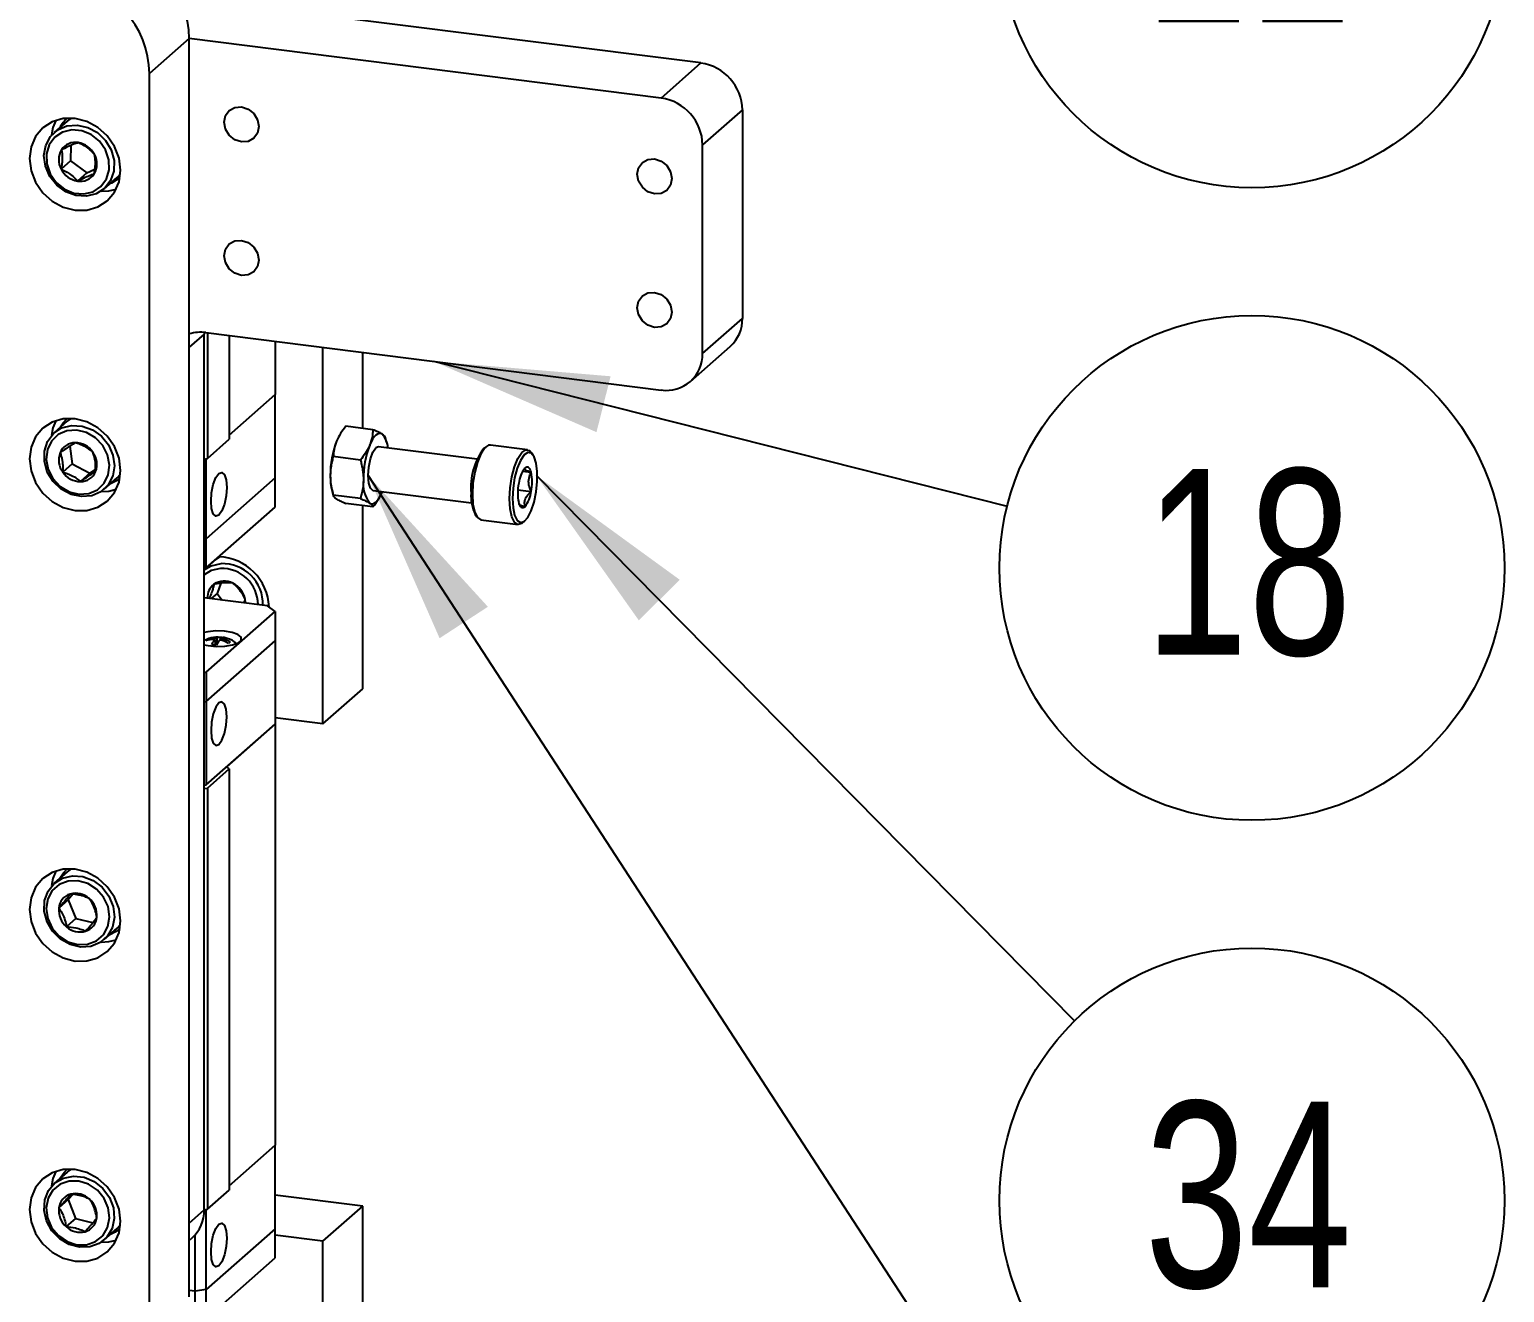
# Model space of a CAD drawing. Header units: millimetres. Extents: x 0 to 279, y 0 to 216.
# Drawn here: x 179.08 to 206.86, y 122.09 to 145.88 of the extents above; entities that cross this region are included whole.
import ezdxf

# ---------------------------------------------------------------- set-up
doc = ezdxf.new("R2010")
doc.units = ezdxf.units.MM
doc.layers.add('DIM', color=1, linetype='Continuous')
doc.styles.add('SLDTEXTSTYLE0', font='TXT', dxfattribs={"width": 0.75})
doc.dimstyles.new('SLDDIMSTYLE0', dxfattribs={"dimtxt": 0.18, "dimasz": 3.302, "dimexe": 0, "dimexo": 0.0625, "dimgap": 0, "dimtad": 0, "dimtih": 1, "dimtoh": 1, "dimdec": 0, "dimrnd": 1e-09, "dimzin": 0, "dimdsep": 46, "dimtxsty": 'Standard', "dimsah": 1, "dimcen": 0.09, "dimadec": 0, "dimazin": 0, "dimtfac": 3.302, "dimtdec": 0, "dimtofl": 0, "dimtmove": 0, "dimatfit": 3, "dimfxl": 0, "dimfrac": 2, "dimtolj": 1, "dimtzin": 0, "dimarcsym": 0})

# ---------------------------------------------------------------- blocks, each defined once
blk = doc.blocks.new('SW_NOTE_10')
at = {"layer": 'DIM', "color": 0}
blk.add_circle((4.747, -0.286), 4.755, dxfattribs=at)
at = {"layer": 'DIM', "color": 0, "insert": (4.676, 1.577), "char_height": 3.5, "attachment_point": 2, "style": 'SLDTEXTSTYLE0'}
blk.add_mtext('11', dxfattribs=at)
blk = doc.blocks.new('SW_NOTE_11')
at = {"layer": 'DIM', "color": 0}
blk.add_circle((4.611, -1.164), 4.755, dxfattribs=at)
at = {"layer": 'DIM', "color": 0, "insert": (4.54, 0.699), "char_height": 3.5, "attachment_point": 2, "style": 'SLDTEXTSTYLE0'}
blk.add_mtext('18', dxfattribs=at)
blk = doc.blocks.new('SW_NOTE_12')
at = {"layer": 'DIM', "color": 0}
blk.add_circle((3.34, -3.385), 4.755, dxfattribs=at)
at = {"layer": 'DIM', "color": 0, "insert": (3.269, -1.522), "char_height": 3.5, "attachment_point": 2, "style": 'SLDTEXTSTYLE0'}
blk.add_mtext('34', dxfattribs=at)

msp = doc.modelspace()

# ---------------------------------------------------------------- linework, layer by layer
at = {"color": 7, "linetype": 'Continuous', "lineweight": 25}
for p, q in [((191.728, 145.251), (181.902, 146.489)), ((182.093, 145.711), (181.345, 145.051)), ((190.98, 144.591), (182.093, 145.711)), ((182.093, 122.006), (182.093, 145.711)), ((181.345, 121.346), (181.345, 145.051)), ((190.98, 144.591), (191.728, 145.251)), ((179.796, 144.158), (179.551, 143.942)), ((179.794, 144.212), (179.793, 144.211)), ((192.508, 144.367), (191.759, 143.707)), ((192.508, 144.367), (192.508, 140.439)), ((179.862, 143.699), (179.856, 143.409)), ((191.759, 139.779), (191.759, 143.707)), ((179.856, 143.409), (179.68, 143.253)), ((179.856, 143.409), (180.165, 143.183)), ((180.165, 143.183), (179.988, 143.027)), ((180.165, 143.183), (180.316, 143.248)), ((180.488, 142.879), (180.733, 143.095)), ((180.786, 143.086), (180.787, 143.087)), ((191.759, 139.779), (192.508, 140.439)), ((182.375, 140.175), (182.374, 140.144)), ((182.374, 123.645), (182.374, 140.144)), ((182.405, 140.172), (190.98, 139.091)), ((182.433, 140.168), (182.433, 137.8)), ((182.845, 140.116), (182.845, 138.164)), ((183.71, 140.007), (183.71, 139.005)), ((184.609, 132.801), (184.609, 139.894)), ((185.358, 138.367), (185.358, 139.8)), ((191.531, 139.252), (192.279, 139.912)), ((182.845, 138.242), (183.71, 139.005)), ((183.71, 137.434), (183.71, 139.005)), ((179.796, 138.501), (179.551, 138.285)), ((179.794, 138.555), (179.793, 138.554)), ((179.869, 138.555), (179.796, 138.501)), ((185.552, 138.342), (185.039, 138.407)), ((182.433, 137.8), (182.845, 138.164)), ((185.808, 138.116), (185.781, 138.211)), ((188.462, 137.964), (187.762, 138.052)), ((179.842, 138.033), (179.888, 137.7)), ((182.374, 137.791), (182.433, 137.8)), ((182.413, 136.289), (182.413, 137.797)), ((185.316, 137.772), (184.804, 137.836)), ((185.659, 138.023), (185.607, 138.003)), ((187.514, 137.789), (185.659, 138.023)), ((187.674, 138.017), (187.634, 137.982)), ((188.569, 137.864), (188.539, 137.908)), ((179.888, 137.7), (179.711, 137.544)), ((179.888, 137.7), (180.222, 137.522)), ((180.222, 137.522), (180.045, 137.366)), ((180.222, 137.522), (180.329, 137.593)), ((180.733, 137.438), (180.796, 137.504)), ((188.37, 137.562), (188.531, 137.542)), ((180.488, 137.223), (180.733, 137.438)), ((180.786, 137.429), (180.787, 137.43)), ((183.71, 137.434), (182.413, 136.289)), ((183.71, 136.884), (183.71, 137.434)), ((188.28, 137.21), (188.531, 137.179)), ((184.783, 137.182), (184.81, 137.087)), ((185.316, 137.046), (184.804, 137.11)), ((185.552, 136.891), (185.039, 136.955)), ((185.555, 137.196), (187.41, 136.963)), ((182.413, 135.739), (183.71, 136.884)), ((185.358, 133.461), (185.358, 136.915)), ((187.478, 136.746), (187.508, 136.702)), ((187.585, 136.647), (188.285, 136.558)), ((188.374, 136.593), (188.413, 136.628)), ((182.413, 136.289), (182.374, 136.284)), ((182.413, 135.739), (182.413, 136.289)), ((182.593, 135.896), (182.374, 135.703)), ((182.666, 135.95), (182.593, 135.896)), ((182.374, 135.734), (182.413, 135.739)), ((182.615, 135.26), (182.503, 135.161)), ((182.684, 135.451), (182.615, 135.26)), ((182.615, 135.26), (182.711, 135.134)), ((183.565, 135.027), (182.374, 135.177)), ((183.71, 134.919), (183.565, 135.027)), ((182.413, 133.775), (183.71, 134.919)), ((183.71, 134.919), (183.71, 134.369)), ((182.675, 134.435), (182.675, 134.381)), ((182.413, 133.225), (183.71, 134.369)), ((182.445, 134.4), (182.445, 134.381)), ((182.579, 134.394), (182.579, 134.288)), ((182.612, 134.423), (182.612, 134.301)), ((182.699, 134.412), (182.699, 134.373)), ((183.71, 134.369), (183.71, 132.798)), ((182.374, 133.769), (182.413, 133.775)), ((182.413, 133.775), (182.413, 133.225)), ((184.609, 132.801), (185.358, 133.461)), ((182.374, 133.219), (182.413, 133.225)), ((182.413, 133.225), (182.413, 131.654)), ((182.413, 131.654), (183.71, 132.798)), ((182.797, 131.993), (183.71, 132.798)), ((184.609, 132.801), (183.71, 132.915)), ((183.71, 132.798), (183.71, 124.863)), ((182.433, 131.593), (182.845, 131.957)), ((182.845, 131.957), (182.797, 131.993)), ((182.845, 131.957), (182.845, 124.021)), ((182.374, 131.648), (182.413, 131.654)), ((182.374, 131.584), (182.433, 131.593)), ((182.433, 131.593), (182.433, 123.658)), ((179.796, 130.015), (179.551, 129.8)), ((179.658, 129.894), (179.723, 129.995)), ((179.723, 129.995), (179.793, 130.069)), ((179.794, 130.07), (179.793, 130.069)), ((179.869, 130.07), (179.796, 130.015)), ((179.814, 129.486), (179.637, 129.331)), ((179.899, 129.593), (179.814, 129.486)), ((179.814, 129.486), (179.959, 129.136)), ((179.959, 129.136), (179.782, 128.98)), ((179.959, 129.136), (180.277, 129.061)), ((180.488, 128.737), (180.733, 128.953)), ((180.733, 128.953), (180.799, 129.023)), ((180.786, 128.944), (180.787, 128.945)), ((182.845, 124.1), (183.71, 124.863)), ((183.71, 123.291), (183.71, 124.863)), ((179.796, 124.359), (179.551, 124.143)), ((179.658, 124.237), (179.736, 124.354)), ((179.736, 124.354), (179.793, 124.412)), ((179.794, 124.413), (179.793, 124.412)), ((179.899, 123.939), (179.815, 123.841)), ((182.433, 123.658), (182.845, 124.021)), ((185.358, 123.719), (183.71, 123.927)), ((179.815, 123.841), (179.638, 123.685)), ((179.815, 123.841), (179.95, 123.487)), ((182.374, 123.649), (182.433, 123.658)), ((182.413, 122.147), (182.413, 123.655)), ((184.609, 123.059), (185.358, 123.719)), ((185.358, 112.091), (185.358, 123.719)), ((179.95, 123.487), (179.773, 123.331)), ((179.95, 123.487), (180.275, 123.401)), ((180.733, 123.296), (180.787, 123.351)), ((180.787, 123.351), (180.796, 123.362)), ((180.488, 123.08), (180.733, 123.296)), ((180.786, 123.287), (180.787, 123.288)), ((182.093, 123.072), (182.146, 123.118)), ((182.202, 122.115), (182.202, 123.174)), ((183.71, 123.291), (182.413, 122.147)), ((183.71, 122.741), (183.71, 123.291)), ((184.609, 123.059), (183.71, 123.172)), ((184.609, 111.431), (184.609, 123.059)), ((182.413, 121.597), (183.71, 122.741)), ((182.202, 122.115), (182.093, 122.129)), ((182.413, 122.147), (182.202, 122.115)), ((182.202, 121.566), (182.202, 122.115)), ((182.413, 121.597), (182.413, 122.147))]:
    msp.add_line(p, q, dxfattribs=at)
at = {"color": 8, "linetype": 'Continuous', "lineweight": 25}
for p, q in [((182.374, 140.144), (182.093, 139.897)), ((182.093, 123.398), (182.374, 123.645))]:
    msp.add_line(p, q, dxfattribs=at)
at = {"color": 7, "linetype": 'Continuous', "lineweight": 25, "flags": 128}
for points in [[(183.075, 143.764), (182.95, 143.805), (182.844, 143.89), (182.773, 144.006), (182.748, 144.135), (182.773, 144.259), (182.844, 144.357), (182.95, 144.415), (183.075, 144.424), (183.201, 144.383), (183.307, 144.298), (183.378, 144.182), (183.403, 144.053), (183.378, 143.93), (183.307, 143.832), (183.201, 143.773), (183.075, 143.764)], [(179.942, 144.206), (179.72, 144.205), (179.513, 144.144), (179.336, 144.029), (179.199, 143.868), (179.114, 143.67), (179.084, 143.45), (179.114, 143.222), (179.199, 143.003), (179.336, 142.807), (179.513, 142.647), (179.72, 142.535), (179.942, 142.478), (180.164, 142.479), (180.371, 142.539), (180.548, 142.654), (180.684, 142.816), (180.77, 143.014), (180.799, 143.234), (180.77, 143.461), (180.684, 143.68), (180.548, 143.877), (180.371, 144.036), (180.164, 144.149), (179.942, 144.206)], [(179.578, 144.17), (179.526, 144.034), (179.5, 143.891)], [(179.866, 144.21), (179.861, 144.207), (179.796, 144.158)], [(180.34, 142.786), (180.155, 142.74), (179.958, 142.754), (179.766, 142.826), (179.597, 142.95), (179.466, 143.115), (179.383, 143.306), (179.357, 143.507), (179.391, 143.699), (179.48, 143.865), (179.617, 143.991), (179.79, 144.066), (179.983, 144.082), (180.18, 144.039), (180.362, 143.94), (180.514, 143.793), (180.622, 143.613), (180.677, 143.415), (180.673, 143.216), (180.611, 143.035), (180.497, 142.887), (180.34, 142.786)], [(180.283, 142.826), (180.43, 142.923), (180.535, 143.066), (180.587, 143.24), (180.58, 143.429), (180.517, 143.613), (180.402, 143.776), (180.248, 143.901), (180.068, 143.976), (179.882, 143.993), (179.706, 143.951), (179.559, 143.854), (179.455, 143.711), (179.403, 143.537), (179.409, 143.349), (179.473, 143.164), (179.588, 143.001), (179.742, 142.876), (179.921, 142.801), (180.108, 142.784), (180.283, 142.826)], [(190.855, 142.784), (190.73, 142.825), (190.624, 142.91), (190.553, 143.026), (190.528, 143.155), (190.553, 143.278), (190.624, 143.377), (190.73, 143.435), (190.855, 143.444), (190.98, 143.403), (191.087, 143.318), (191.157, 143.202), (191.182, 143.073), (191.157, 142.95), (191.087, 142.852), (190.98, 142.793), (190.855, 142.784)], [(180.786, 143.086), (180.629, 142.987), (180.595, 142.973)], [(180.733, 143.095), (180.742, 143.103), (180.796, 143.16)], [(180.431, 142.835), (180.576, 142.843), (180.718, 142.877)], [(183.075, 141.25), (182.95, 141.291), (182.844, 141.376), (182.773, 141.492), (182.748, 141.621), (182.773, 141.744), (182.844, 141.842), (182.95, 141.901), (183.075, 141.91), (183.201, 141.869), (183.307, 141.784), (183.378, 141.668), (183.403, 141.539), (183.378, 141.416), (183.307, 141.317), (183.201, 141.259), (183.075, 141.25)], [(190.855, 140.27), (190.73, 140.311), (190.624, 140.396), (190.553, 140.512), (190.528, 140.641), (190.553, 140.764), (190.624, 140.862), (190.73, 140.92), (190.855, 140.93), (190.98, 140.889), (191.087, 140.804), (191.157, 140.688), (191.182, 140.559), (191.157, 140.435), (191.087, 140.337), (190.98, 140.279), (190.855, 140.27)], [(179.942, 138.549), (179.72, 138.548), (179.513, 138.487), (179.336, 138.372), (179.199, 138.211), (179.114, 138.013), (179.084, 137.793), (179.114, 137.566), (179.199, 137.346), (179.336, 137.15), (179.513, 136.991), (179.72, 136.878), (179.942, 136.821), (180.164, 136.822), (180.371, 136.883), (180.548, 136.997), (180.684, 137.159), (180.77, 137.357), (180.799, 137.577), (180.77, 137.804), (180.684, 138.024), (180.548, 138.22), (180.371, 138.379), (180.164, 138.492), (179.942, 138.549)], [(180.428, 137.176), (180.256, 137.1), (180.063, 137.082), (179.866, 137.123), (179.683, 137.221), (179.53, 137.366), (179.42, 137.545), (179.364, 137.743), (179.366, 137.942), (179.426, 138.124), (179.538, 138.273), (179.694, 138.376), (179.878, 138.424), (180.076, 138.412), (180.268, 138.342), (180.438, 138.219), (180.571, 138.056), (180.655, 137.865), (180.682, 137.664), (180.651, 137.472), (180.564, 137.304), (180.428, 137.176)], [(180.362, 137.212), (180.489, 137.334), (180.568, 137.494), (180.591, 137.678), (180.555, 137.867), (180.465, 138.043), (180.328, 138.188), (180.159, 138.289), (179.974, 138.335), (179.79, 138.322), (179.627, 138.251), (179.5, 138.13), (179.422, 137.969), (179.399, 137.785), (179.435, 137.596), (179.525, 137.421), (179.662, 137.275), (179.831, 137.175), (180.016, 137.128), (180.199, 137.141), (180.362, 137.212)], [(179.578, 138.513), (179.526, 138.377), (179.5, 138.234)], [(179.658, 138.379), (179.719, 138.475), (179.793, 138.554)], [(185.725, 138.258), (185.697, 138.27), (185.668, 138.271), (185.638, 138.26), (185.607, 138.238), (185.576, 138.206), (185.546, 138.163), (185.517, 138.111), (185.489, 138.05)], [(187.762, 138.052), (187.729, 138.05), (187.655, 137.999), (187.582, 137.89), (187.518, 137.734), (187.467, 137.543), (187.434, 137.335), (187.423, 137.128)], [(185.555, 137.196), (185.551, 137.197), (185.503, 137.24), (185.471, 137.339), (185.46, 137.48), (185.471, 137.64), (185.503, 137.796), (185.551, 137.923), (185.607, 138.003)], [(188.123, 137.04), (188.134, 137.247), (188.167, 137.455), (188.218, 137.646), (188.282, 137.802), (188.355, 137.911), (188.429, 137.961), (188.499, 137.95), (188.539, 137.908)], [(188.178, 137.049), (188.189, 136.873), (188.219, 136.731), (188.267, 136.636), (188.327, 136.596), (188.396, 136.615), (188.466, 136.69), (188.531, 136.816), (188.586, 136.981), (188.626, 137.171), (188.646, 137.368), (188.646, 137.555), (188.626, 137.716), (188.586, 137.835), (188.531, 137.904), (188.466, 137.914), (188.396, 137.867), (188.327, 137.765), (188.267, 137.618), (188.219, 137.438), (188.189, 137.243), (188.178, 137.049)], [(182.65, 136.734), (182.593, 136.714), (182.545, 136.757), (182.513, 136.856), (182.502, 136.997), (182.513, 137.157), (182.545, 137.313), (182.593, 137.44), (182.65, 137.52), (182.706, 137.539), (182.754, 137.496), (182.786, 137.397), (182.797, 137.257), (182.786, 137.096), (182.754, 136.941), (182.706, 136.813), (182.65, 136.734)], [(188.531, 137.542), (188.521, 137.572), (188.51, 137.598), (188.496, 137.617), (188.481, 137.63), (188.466, 137.637), (188.449, 137.638), (188.431, 137.632), (188.413, 137.619)], [(180.431, 137.178), (180.576, 137.186), (180.718, 137.22)], [(180.786, 137.429), (180.722, 137.38), (180.595, 137.317)], [(185.489, 136.961), (185.517, 136.949), (185.546, 136.949), (185.576, 136.959), (185.607, 136.981), (185.638, 137.014), (185.668, 137.056), (185.697, 137.109), (185.725, 137.169)], [(187.423, 137.128), (187.434, 136.941), (187.467, 136.791), (187.518, 136.69), (187.582, 136.647), (187.585, 136.647)], [(188.374, 136.593), (188.355, 136.579), (188.282, 136.559), (188.218, 136.601), (188.167, 136.702), (188.134, 136.853), (188.123, 137.04)], [(188.296, 136.971), (188.305, 136.94), (188.317, 136.915), (188.331, 136.895), (188.345, 136.882), (188.361, 136.875), (188.378, 136.875), (188.396, 136.881), (188.413, 136.893)], [(182.374, 135.701), (182.507, 135.778), (182.693, 135.82)], [(182.681, 135.731), (182.505, 135.69), (182.374, 135.608)], [(183.152, 135.079), (183.151, 135.102), (183.145, 135.15)], [(182.374, 134.291), (182.447, 134.276), (182.602, 134.262), (182.762, 134.267), (182.906, 134.291), (183.013, 134.331), (183.07, 134.381), (183.069, 134.435), (183.009, 134.485), (182.9, 134.524), (182.755, 134.548), (182.595, 134.552), (182.441, 134.537), (182.374, 134.523)], [(182.65, 133.198), (182.593, 133.119), (182.545, 132.991), (182.513, 132.836), (182.502, 132.676), (182.513, 132.535), (182.545, 132.436), (182.593, 132.393), (182.65, 132.413), (182.706, 132.492), (182.754, 132.62), (182.786, 132.775), (182.797, 132.935), (182.786, 133.076), (182.754, 133.175), (182.706, 133.218), (182.65, 133.198)], [(179.942, 130.064), (179.72, 130.062), (179.513, 130.002), (179.336, 129.887), (179.199, 129.725), (179.114, 129.528), (179.084, 129.308), (179.114, 129.08), (179.199, 128.861), (179.336, 128.665), (179.513, 128.505), (179.72, 128.393), (179.942, 128.335), (180.164, 128.337), (180.371, 128.397), (180.548, 128.512), (180.684, 128.674), (180.77, 128.872), (180.799, 129.092), (180.77, 129.319), (180.684, 129.538), (180.548, 129.734), (180.371, 129.894), (180.164, 130.007), (179.942, 130.064)], [(179.578, 130.028), (179.526, 129.891), (179.5, 129.748)], [(180.555, 128.807), (180.416, 128.683), (180.242, 128.611), (180.048, 128.598), (179.851, 128.644), (179.67, 128.746), (179.52, 128.894), (179.414, 129.075), (179.362, 129.274), (179.368, 129.472), (179.433, 129.652), (179.549, 129.798), (179.708, 129.897), (179.894, 129.94), (180.091, 129.924), (180.282, 129.849), (180.45, 129.723), (180.579, 129.556), (180.659, 129.364), (180.682, 129.163), (180.646, 128.972), (180.555, 128.807)], [(180.476, 128.831), (180.561, 128.988), (180.591, 129.17), (180.563, 129.359), (180.478, 129.537), (180.347, 129.687), (180.181, 129.794), (179.997, 129.847), (179.812, 129.842), (179.646, 129.778), (179.513, 129.662), (179.428, 129.505), (179.399, 129.323), (179.427, 129.134), (179.511, 128.956), (179.643, 128.806), (179.809, 128.699), (179.993, 128.646), (180.177, 128.651), (180.344, 128.715), (180.476, 128.831)], [(180.786, 128.944), (180.716, 128.891), (180.595, 128.831)], [(180.431, 128.693), (180.576, 128.701), (180.718, 128.735)], [(179.942, 124.407), (179.72, 124.406), (179.513, 124.345), (179.336, 124.23), (179.199, 124.069), (179.114, 123.871), (179.084, 123.651), (179.114, 123.424), (179.199, 123.204), (179.336, 123.008), (179.513, 122.848), (179.72, 122.736), (179.942, 122.679), (180.164, 122.68), (180.371, 122.74), (180.548, 122.855), (180.684, 123.017), (180.77, 123.215), (180.799, 123.435), (180.77, 123.662), (180.684, 123.881), (180.548, 124.078), (180.371, 124.237), (180.164, 124.35), (179.942, 124.407)], [(180.542, 123.135), (180.399, 123.016), (180.222, 122.95), (180.027, 122.943), (179.831, 122.995), (179.653, 123.102), (179.506, 123.254), (179.406, 123.438), (179.36, 123.638), (179.372, 123.835), (179.443, 124.012), (179.564, 124.154), (179.726, 124.247), (179.914, 124.284), (180.112, 124.262), (180.301, 124.181), (180.465, 124.05), (180.59, 123.88), (180.664, 123.686), (180.681, 123.486), (180.639, 123.296), (180.542, 123.135)], [(180.465, 123.161), (180.555, 123.314), (180.591, 123.494), (180.568, 123.684), (180.489, 123.864), (180.362, 124.017), (180.198, 124.129), (180.015, 124.188), (179.83, 124.188), (179.661, 124.13), (179.525, 124.018), (179.434, 123.865), (179.399, 123.685), (179.422, 123.496), (179.501, 123.315), (179.628, 123.162), (179.791, 123.05), (179.975, 122.991), (180.16, 122.991), (180.329, 123.05), (180.465, 123.161)], [(179.578, 124.371), (179.526, 124.235), (179.5, 124.092)], [(179.861, 124.408), (179.809, 124.369), (179.796, 124.359)], [(182.65, 122.592), (182.593, 122.572), (182.545, 122.615), (182.513, 122.714), (182.502, 122.855), (182.513, 123.015), (182.545, 123.17), (182.593, 123.298), (182.65, 123.377), (182.706, 123.397), (182.754, 123.354), (182.786, 123.255), (182.797, 123.114), (182.786, 122.954), (182.754, 122.799), (182.706, 122.671), (182.65, 122.592)], [(180.431, 123.036), (180.576, 123.044), (180.718, 123.078)], [(180.786, 123.287), (180.699, 123.224), (180.595, 123.174)]]:
    msp.add_lwpolyline(points, dxfattribs=at)
at = {"color": 7, "linetype": 'Continuous', "lineweight": 25}
for centre, radius, start, end in [((180.273, 145.677), 1.82, 1.0587, 81.7605), ((179.525, 145.017), 1.82, 1.0587, 81.7605), ((191.598, 144.35), 0.91, 1.0587, 81.7605), ((190.849, 143.69), 0.91, 1.0587, 81.7605), ((180.185, 143.768), 0.592, 131.4782, 153.0409), ((179.997, 143.428), 0.363, 148.9875, 208.8617), ((179.948, 143.44), 0.315, 80.264, 146.352), ((179.934, 143.335), 0.421, 26.7486, 80.7277), ((179.992, 143.349), 0.363, 328.9875, 28.8617), ((180.056, 143.442), 0.421, 206.7486, 260.7277), ((180.041, 143.337), 0.315, 260.264, 326.352), ((191.813, 140.427), 0.695, 312.158, 0.9777), ((182.309, 139.452), 0.727, 82.3872, 107.2585), ((191.081, 139.762), 0.678, 261.3986, 1.4206), ((179.944, 137.79), 0.308, 89.9585, 157.1025), ((179.941, 137.689), 0.409, 34.4168, 89.5253), ((186.543, 137.489), 1.795, 159.1224, 180.2705), ((187.167, 137.41), 1.795, 159.1224, 180.2705), ((185.44, 137.989), 0.392, 1.76, 43.2693), ((180.018, 137.772), 0.382, 158.9755, 216.7096), ((179.972, 137.691), 0.382, 338.9755, 36.7096), ((188.612, 137.256), 1.218, 143.3892, 185.1348), ((180.049, 137.775), 0.409, 214.4168, 269.5253), ((180.045, 137.674), 0.308, 269.9585, 337.1025), ((188.84, 137.276), 0.547, 141.182, 173.9402), ((187.653, 137.36), 0.897, 348.3294, 11.6706), ((185.805, 137.453), 1.057, 178.5037, 194.8187), ((185.953, 137.321), 0.587, 172.1151, 217.8479), ((189.174, 137.152), 0.897, 168.3294, 191.6706), ((188.162, 137.09), 0.765, 175.7821, 206.7263), ((187.987, 137.236), 0.547, 321.182, 353.9402), ((182.606, 134.961), 0.991, 2.4896, 87.316), ((182.718, 135.06), 0.761, 358.3534, 91.838), ((182.702, 135.046), 0.685, 0.2593, 91.8254), ((182.753, 135.177), 0.321, 127.5985, 181.2804), ((182.753, 135.15), 0.343, 62.584, 124.8463), ((182.725, 135.068), 0.428, 10.9502, 64.3275), ((179.944, 129.303), 0.309, 107.8994, 174.8907), ((179.953, 129.233), 0.378, 47.6983, 105.8507), ((179.942, 129.197), 0.412, 355.1312, 49.9665), ((180.047, 129.296), 0.412, 175.1312, 229.9665), ((180.045, 129.19), 0.309, 287.8994, 354.8907), ((180.037, 129.26), 0.378, 227.6983, 285.8507), ((179.944, 123.647), 0.308, 105.822, 172.9594), ((179.952, 123.572), 0.382, 46.1863, 103.9403), ((180.045, 123.638), 0.409, 173.3832, 228.4781), ((179.945, 123.542), 0.409, 353.3832, 48.4781), ((181.679, 123.633), 0.695, 312.158, 0.9777), ((180.038, 123.607), 0.382, 226.1863, 283.9403), ((180.046, 123.532), 0.308, 285.822, 352.9594)]:
    msp.add_arc(centre, radius, start, end, dxfattribs=at)
for points, knots in [([(179.687, 143.615), (179.694, 143.57), (179.706, 143.494), (179.697, 143.359), (179.685, 143.286), (179.68, 143.253)], [0, 0, 0, 0, 0.439122, 0.751371, 1, 1, 1, 1]), ([(180.002, 143.751), (179.987, 143.746), (179.947, 143.733), (179.862, 143.7), (179.764, 143.654), (179.705, 143.624), (179.687, 143.615)], [0, 0, 0, 0, 0.180942, 0.506293, 0.843975, 1, 1, 1, 1]), ([(180.31, 143.524), (180.302, 143.534), (180.285, 143.553), (180.258, 143.582), (180.227, 143.611), (180.189, 143.643), (180.143, 143.676), (180.093, 143.706), (180.045, 143.731), (180.016, 143.744), (180.002, 143.751)], [0, 0, 0, 0, 0.1077856, 0.2161675, 0.3273109, 0.4399541, 0.5934851, 0.7521472, 0.8755059, 1, 1, 1, 1]), ([(180.303, 143.162), (180.308, 143.191), (180.318, 143.249), (180.327, 143.349), (180.324, 143.446), (180.314, 143.5), (180.31, 143.524)], [0, 0, 0, 0, 0.216453, 0.440306, 0.751896, 1, 1, 1, 1]), ([(179.68, 143.253), (179.732, 143.228), (179.821, 143.184), (179.925, 143.098), (179.969, 143.049), (179.988, 143.027)], [0, 0, 0, 0, 0.4391222, 0.7513715, 1, 1, 1, 1]), ([(179.988, 143.027), (180.007, 143.036), (180.065, 143.066), (180.164, 143.112), (180.249, 143.145), (180.289, 143.158), (180.303, 143.162)], [0, 0, 0, 0, 0.156025, 0.493707, 0.819058, 1, 1, 1, 1]), ([(185.039, 138.407), (185.005, 138.363), (184.935, 138.273), (184.889, 138.177), (184.866, 138.129)], [0, 0, 0, 0, 0.495458, 1, 1, 1, 1]), ([(185.552, 138.342), (185.548, 138.294), (185.541, 138.197), (185.507, 138.099), (185.489, 138.05)], [0, 0, 0, 0, 0.495458, 1, 1, 1, 1]), ([(185.725, 138.258), (185.722, 138.26), (185.701, 138.274), (185.649, 138.302), (185.584, 138.329), (185.552, 138.342)], [0, 0, 0, 0, 0.070047, 0.530762, 1, 1, 1, 1]), ([(179.944, 138.097), (179.932, 138.09), (179.897, 138.069), (179.821, 138.02), (179.732, 137.959), (179.678, 137.921), (179.661, 137.91)], [0, 0, 0, 0, 0.180942, 0.506293, 0.843975, 1, 1, 1, 1]), ([(180.278, 137.92), (180.269, 137.928), (180.251, 137.944), (180.221, 137.967), (180.187, 137.991), (180.146, 138.016), (180.096, 138.042), (180.042, 138.065), (179.991, 138.083), (179.96, 138.093), (179.944, 138.097)], [0, 0, 0, 0, 0.107786, 0.216167, 0.327311, 0.439954, 0.593485, 0.752147, 0.875506, 1, 1, 1, 1]), ([(184.866, 138.129), (184.863, 138.122), (184.842, 138.071), (184.815, 137.972), (184.807, 137.882), (184.804, 137.836)], [0, 0, 0, 0, 0.070047, 0.530762, 1, 1, 1, 1]), ([(185.489, 138.05), (185.487, 138.043), (185.465, 137.992), (185.413, 137.897), (185.348, 137.814), (185.316, 137.772)], [0, 0, 0, 0, 0.070047, 0.530762, 1, 1, 1, 1]), ([(185.787, 138.187), (185.784, 138.198), (185.776, 138.22), (185.742, 138.245), (185.725, 138.258)], [0, 0, 0, 0, 0.495458, 1, 1, 1, 1]), ([(179.661, 137.91), (179.676, 137.864), (179.702, 137.787), (179.714, 137.651), (179.712, 137.577), (179.711, 137.544)], [0, 0, 0, 0, 0.439122, 0.751371, 1, 1, 1, 1]), ([(180.329, 137.554), (180.33, 137.583), (180.331, 137.641), (180.325, 137.742), (180.307, 137.84), (180.287, 137.895), (180.278, 137.92)], [0, 0, 0, 0, 0.216453, 0.440306, 0.751896, 1, 1, 1, 1]), ([(184.804, 137.836), (184.796, 137.81), (184.777, 137.741), (184.753, 137.622), (184.75, 137.528), (184.748, 137.48)], [0, 0, 0, 0, 0.226601, 0.610821, 1, 1, 1, 1]), ([(185.316, 137.772), (185.323, 137.744), (185.343, 137.669), (185.366, 137.545), (185.37, 137.45), (185.372, 137.402)], [0, 0, 0, 0, 0.226601, 0.610821, 1, 1, 1, 1]), ([(179.711, 137.544), (179.767, 137.526), (179.863, 137.494), (179.976, 137.425), (180.024, 137.384), (180.045, 137.366)], [0, 0, 0, 0, 0.439122, 0.751371, 1, 1, 1, 1]), ([(180.045, 137.366), (180.062, 137.378), (180.116, 137.416), (180.205, 137.477), (180.281, 137.525), (180.316, 137.546), (180.329, 137.554)], [0, 0, 0, 0, 0.156025, 0.493707, 0.819058, 1, 1, 1, 1]), ([(188.531, 137.542), (188.512, 137.548), (188.473, 137.562), (188.423, 137.584), (188.402, 137.604), (188.41, 137.615), (188.413, 137.619)], [0, 0, 0, 0, 0.2164527, 0.4403056, 0.751896, 1, 1, 1, 1]), ([(188.531, 137.179), (188.522, 137.201), (188.495, 137.262), (188.475, 137.371), (188.497, 137.472), (188.523, 137.525), (188.531, 137.542)], [0, 0, 0, 0, 0.180942, 0.506293, 0.843975, 1, 1, 1, 1]), ([(184.748, 137.48), (184.749, 137.45), (184.751, 137.327), (184.781, 137.204), (184.804, 137.11)], [0, 0, 0, 0, 0.244366, 1, 1, 1, 1]), ([(185.372, 137.402), (185.371, 137.372), (185.368, 137.249), (185.338, 137.134), (185.316, 137.046)], [0, 0, 0, 0, 0.244366, 1, 1, 1, 1]), ([(184.804, 137.11), (184.807, 137.1), (184.814, 137.078), (184.849, 137.053), (184.866, 137.04)], [0, 0, 0, 0, 0.495458, 1, 1, 1, 1]), ([(184.866, 137.04), (184.869, 137.038), (184.89, 137.024), (184.942, 136.996), (185.007, 136.969), (185.039, 136.955)], [0, 0, 0, 0, 0.070047, 0.530762, 1, 1, 1, 1]), ([(185.316, 137.046), (185.351, 137.031), (185.421, 137.002), (185.466, 136.975), (185.489, 136.961)], [0, 0, 0, 0, 0.495458, 1, 1, 1, 1]), ([(185.489, 136.961), (185.492, 136.96), (185.513, 136.946), (185.54, 136.921), (185.548, 136.901), (185.552, 136.891)], [0, 0, 0, 0, 0.070047, 0.530762, 1, 1, 1, 1]), ([(185.552, 136.891), (185.586, 136.935), (185.656, 137.025), (185.702, 137.121), (185.725, 137.169)], [0, 0, 0, 0, 0.495458, 1, 1, 1, 1]), ([(188.295, 136.951), (188.296, 136.948), (188.301, 136.938), (188.342, 136.918), (188.392, 136.901), (188.413, 136.893)], [0, 0, 0, 0, 0.1637, 0.629281, 1, 1, 1, 1]), ([(188.413, 136.893), (188.41, 136.914), (188.404, 136.957), (188.415, 137.033), (188.459, 137.111), (188.509, 137.158), (188.531, 137.179)], [0, 0, 0, 0, 0.216453, 0.440306, 0.751896, 1, 1, 1, 1]), ([(182.557, 135.431), (182.553, 135.413), (182.545, 135.375), (182.521, 135.296), (182.493, 135.222), (182.471, 135.175), (182.466, 135.165)], [0, 0, 0, 0, 0.260622, 0.530155, 0.905329, 1, 1, 1, 1]), ([(182.91, 135.454), (182.896, 135.456), (182.851, 135.461), (182.759, 135.462), (182.647, 135.448), (182.58, 135.436), (182.557, 135.431)], [0, 0, 0, 0, 0.1560255, 0.4937074, 0.8190578, 1, 1, 1, 1]), ([(183.145, 135.15), (183.12, 135.2), (183.076, 135.287), (182.986, 135.39), (182.934, 135.435), (182.91, 135.454)], [0, 0, 0, 0, 0.439122, 0.751371, 1, 1, 1, 1]), ([(183.13, 135.082), (183.13, 135.082), (183.139, 135.109), (183.142, 135.129), (183.145, 135.15)], [0, 0, 0, 0, 0.00951, 1, 1, 1, 1]), ([(182.639, 134.438), (182.579, 134.435), (182.509, 134.43), (182.446, 134.402), (182.438, 134.398)], [0, 0, 0, 0, 0.862854, 1, 1, 1, 1]), ([(182.612, 134.423), (182.618, 134.427), (182.631, 134.434), (182.648, 134.438), (182.663, 134.438), (182.671, 134.436), (182.675, 134.435)], [0, 0, 0, 0, 0.296243, 0.595532, 0.79729, 1, 1, 1, 1]), ([(182.675, 134.435), (182.69, 134.434), (182.719, 134.433), (182.748, 134.427), (182.762, 134.424)], [0, 0, 0, 0, 0.497807, 1, 1, 1, 1]), ([(182.762, 134.424), (182.752, 134.426), (182.732, 134.43), (182.71, 134.418), (182.699, 134.412)], [0, 0, 0, 0, 0.49277, 1, 1, 1, 1]), ([(182.438, 134.398), (182.418, 134.392), (182.394, 134.383), (182.373, 134.368), (182.369, 134.365)], [0, 0, 0, 0, 0.790962, 1, 1, 1, 1]), ([(182.412, 134.371), (182.415, 134.374), (182.42, 134.38), (182.429, 134.388), (182.437, 134.395), (182.442, 134.399), (182.445, 134.4)], [0, 0, 0, 0, 0.249726, 0.5, 0.749726, 1, 1, 1, 1]), ([(182.579, 134.394), (182.562, 134.394), (182.528, 134.395), (182.483, 134.389), (182.444, 134.381), (182.423, 134.375), (182.412, 134.371)], [0, 0, 0, 0, 0.296243, 0.595532, 0.79729, 1, 1, 1, 1]), ([(182.445, 134.4), (182.472, 134.408), (182.525, 134.423), (182.583, 134.423), (182.612, 134.423)], [0, 0, 0, 0, 0.49277, 1, 1, 1, 1]), ([(182.516, 134.295), (182.526, 134.314), (182.546, 134.354), (182.568, 134.381), (182.579, 134.394)], [0, 0, 0, 0, 0.49277, 1, 1, 1, 1]), ([(182.603, 134.284), (182.589, 134.287), (182.56, 134.292), (182.531, 134.294), (182.516, 134.295)], [0, 0, 0, 0, 0.497807, 1, 1, 1, 1]), ([(182.666, 134.383), (182.66, 134.376), (182.647, 134.36), (182.63, 134.334), (182.615, 134.308), (182.607, 134.292), (182.603, 134.284)], [0, 0, 0, 0, 0.296243, 0.595532, 0.79729, 1, 1, 1, 1]), ([(182.833, 134.318), (182.807, 134.332), (182.753, 134.361), (182.695, 134.376), (182.666, 134.383)], [0, 0, 0, 0, 0.49277, 1, 1, 1, 1]), ([(182.699, 134.412), (182.716, 134.408), (182.751, 134.4), (182.795, 134.383), (182.834, 134.365), (182.855, 134.353), (182.866, 134.347)], [0, 0, 0, 0, 0.296243, 0.595532, 0.79729, 1, 1, 1, 1]), ([(182.977, 134.315), (182.961, 134.329), (182.917, 134.369), (182.838, 134.405), (182.776, 134.418), (182.751, 134.424)], [0, 0, 0, 0, 0.248488, 0.699117, 1, 1, 1, 1]), ([(182.866, 134.347), (182.863, 134.346), (182.858, 134.342), (182.85, 134.335), (182.841, 134.327), (182.836, 134.321), (182.833, 134.318)], [0, 0, 0, 0, 0.249726, 0.5, 0.749726, 1, 1, 1, 1]), ([(179.849, 129.597), (179.841, 129.585), (179.817, 129.551), (179.762, 129.48), (179.693, 129.396), (179.65, 129.346), (179.637, 129.331)], [0, 0, 0, 0, 0.180942, 0.506293, 0.843975, 1, 1, 1, 1]), ([(180.207, 129.513), (180.197, 129.517), (180.178, 129.527), (180.145, 129.541), (180.109, 129.554), (180.064, 129.567), (180.011, 129.579), (179.953, 129.588), (179.899, 129.594), (179.866, 129.596), (179.849, 129.597)], [0, 0, 0, 0, 0.1077856, 0.2161675, 0.3273109, 0.4399541, 0.5934851, 0.7521472, 0.8755059, 1, 1, 1, 1]), ([(180.353, 129.162), (180.347, 129.19), (180.336, 129.247), (180.305, 129.344), (180.26, 129.437), (180.224, 129.489), (180.207, 129.513)], [0, 0, 0, 0, 0.216453, 0.440306, 0.751896, 1, 1, 1, 1]), ([(179.637, 129.331), (179.666, 129.288), (179.715, 129.214), (179.761, 129.084), (179.776, 129.012), (179.782, 128.98)], [0, 0, 0, 0, 0.439122, 0.751371, 1, 1, 1, 1]), ([(180.14, 128.896), (180.154, 128.912), (180.197, 128.962), (180.266, 129.045), (180.321, 129.117), (180.344, 129.15), (180.353, 129.162)], [0, 0, 0, 0, 0.156025, 0.493707, 0.819058, 1, 1, 1, 1]), ([(179.782, 128.98), (179.842, 128.975), (179.943, 128.967), (180.064, 128.932), (180.117, 128.907), (180.14, 128.896)], [0, 0, 0, 0, 0.439122, 0.751371, 1, 1, 1, 1]), ([(179.86, 123.943), (179.851, 123.931), (179.825, 123.899), (179.768, 123.83), (179.696, 123.749), (179.652, 123.7), (179.638, 123.685)], [0, 0, 0, 0, 0.1809422, 0.5062926, 0.8439745, 1, 1, 1, 1]), ([(180.216, 123.848), (180.206, 123.853), (180.187, 123.863), (180.154, 123.878), (180.118, 123.893), (180.074, 123.907), (180.021, 123.921), (179.963, 123.931), (179.909, 123.939), (179.876, 123.941), (179.86, 123.943)], [0, 0, 0, 0, 0.107786, 0.216167, 0.327311, 0.439954, 0.593485, 0.752147, 0.875506, 1, 1, 1, 1]), ([(179.638, 123.685), (179.666, 123.641), (179.713, 123.567), (179.755, 123.436), (179.768, 123.363), (179.773, 123.331)], [0, 0, 0, 0, 0.439122, 0.751371, 1, 1, 1, 1]), ([(180.351, 123.494), (180.346, 123.522), (180.336, 123.579), (180.309, 123.677), (180.267, 123.771), (180.232, 123.824), (180.216, 123.848)], [0, 0, 0, 0, 0.216453, 0.440306, 0.751896, 1, 1, 1, 1]), ([(179.773, 123.331), (179.833, 123.325), (179.934, 123.314), (180.055, 123.274), (180.107, 123.248), (180.13, 123.236)], [0, 0, 0, 0, 0.439122, 0.751371, 1, 1, 1, 1]), ([(180.13, 123.236), (180.144, 123.252), (180.188, 123.3), (180.26, 123.381), (180.317, 123.451), (180.342, 123.483), (180.351, 123.494)], [0, 0, 0, 0, 0.156025, 0.493707, 0.819058, 1, 1, 1, 1])]:
    msp.add_open_spline(points, degree=3, knots=knots, dxfattribs=at)

# ---------------------------------------------------------------- block references
at = {"layer": 'DIM'}
for name, p in [('SW_NOTE_10', (197.356, 147.942)), ('SW_NOTE_11', (197.492, 136.904)), ('SW_NOTE_12', (198.763, 127.209))]:
    msp.add_blockref(name, p, dxfattribs=at)

# ---------------------------------------------------------------- leaders
for points in [[(186.692, 139.632), (197.492, 136.904)], [(188.624, 137.485), (198.763, 127.209)], [(185.46, 137.479), (199.509, 115.893)]]:
    msp.add_leader(points, dimstyle='SLDDIMSTYLE0', dxfattribs=at)

doc.saveas('drawing.dxf')
